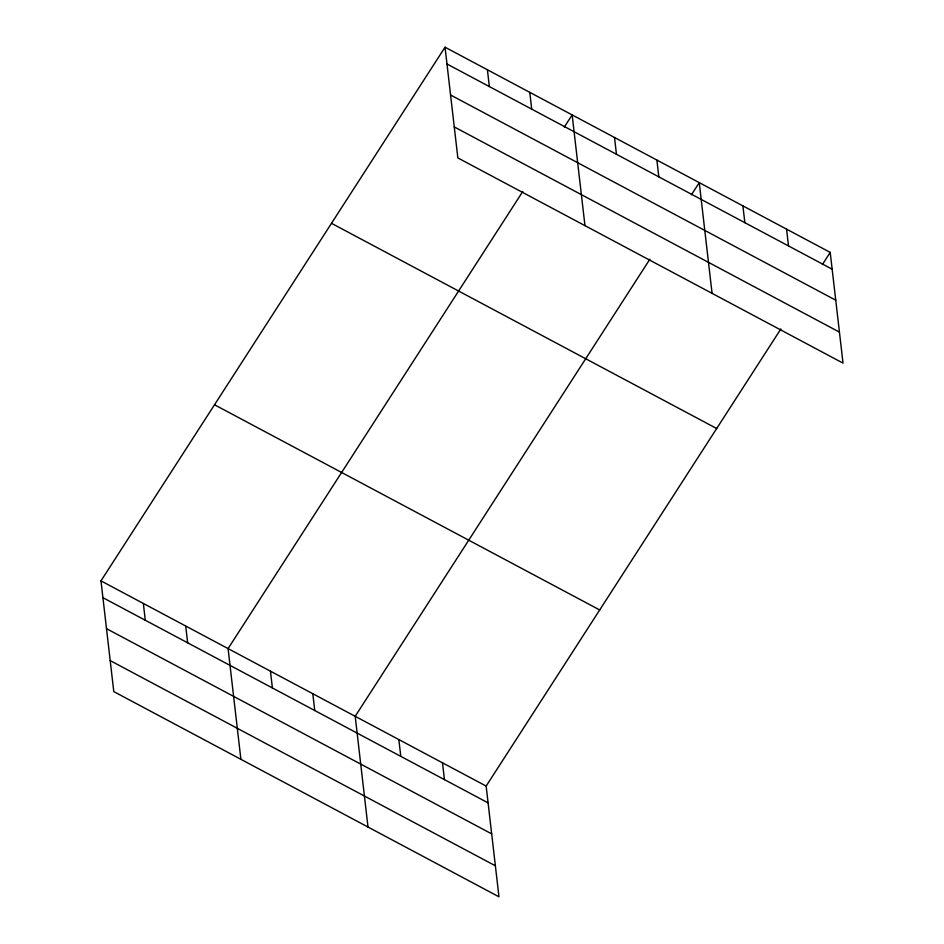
<?xml version="1.0" encoding="UTF-8"?>
<svg xmlns="http://www.w3.org/2000/svg" width="944" height="944" viewBox="0 0 944 944"><rect width="100%" height="100%" fill="white"/><g stroke="black" fill="none" stroke-linecap="round" stroke-linejoin="round"><path stroke-width="1.42" d="M780.889 328.925L486.148 786.081L498.963 896.8L113.787 691.598L100.973 580.879L445.037 47.2L830.213 252.402L843.027 363.121L457.852 157.919L445.037 47.2M522.811 191.431L228.082 648.599L240.897 759.306M564.311 127.062L572.147 114.92L584.961 225.64M649.92 259.152L355.192 716.307L368.007 827.027M691.421 194.783L699.256 182.64L712.071 293.348M822.389 264.556L830.213 252.402M446.984 63.991L832.16 269.193M450.559 94.99L835.747 300.192M454.265 126.921L839.44 332.123M331.497 223.315L716.673 428.517M214.512 404.764L599.7 609.966M100.973 580.879L486.148 786.081M102.92 597.67L488.095 802.872M106.495 628.657L491.682 833.871M110.2 660.599L495.376 865.801M786.564 229.144L788.511 245.936M742.904 205.898L744.851 222.678M656.882 160.067L658.829 176.858M614.52 137.494L616.456 154.285M529.773 92.347L531.72 109.138M487.411 69.773L489.346 86.565M442.5 762.823L444.447 779.614M398.84 739.565L400.787 756.356M312.818 693.746L314.765 710.525M270.456 671.172L272.391 687.952M185.708 626.025L187.655 642.805M143.346 603.452L145.282 620.243"/></g></svg>
